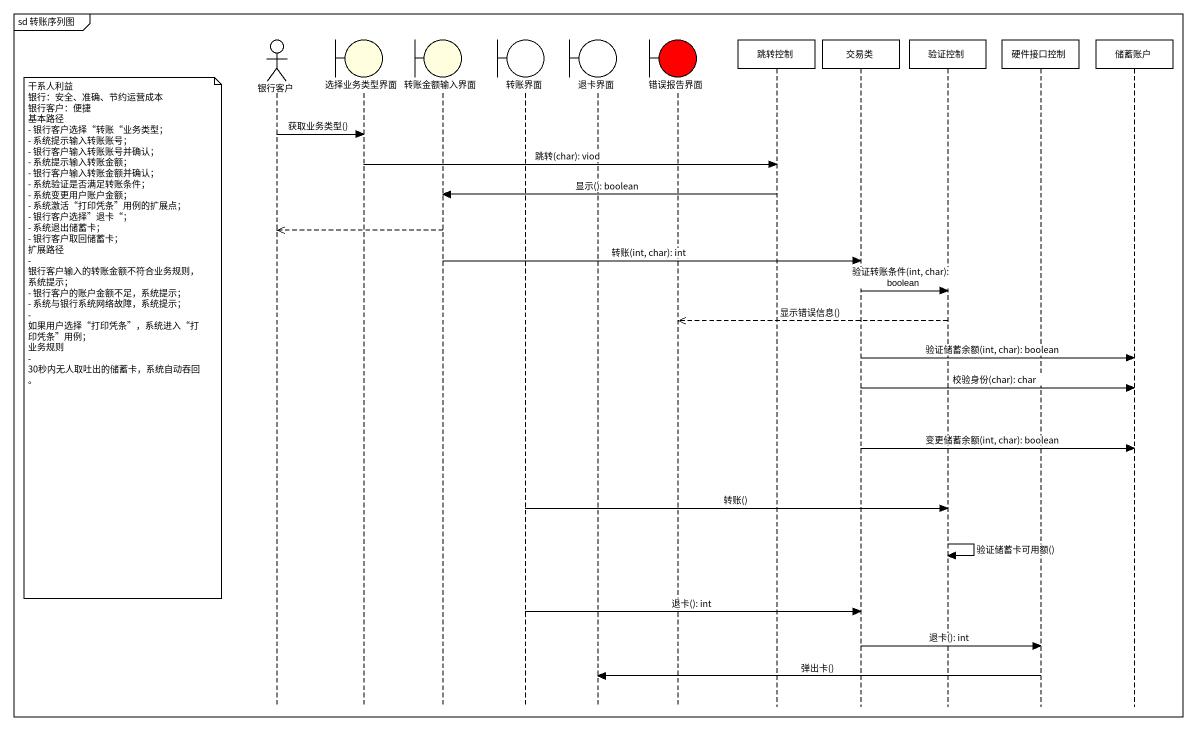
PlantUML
@startuml
mainframe sd 转账序列图
hide footbox
actor 银行客户
boundary 选择业务类型界面 #FFFFE0
boundary 转账金额输入界面 #FFFFE0
boundary 转账界面
boundary 退卡界面
boundary 错误报告界面 #FF0000
participant 跳转控制
participant 交易类
participant 验证控制
participant 硬件接口控制
participant 储蓄账户

银行客户 -> 选择业务类型界面 : 获取业务类型()
选择业务类型界面 -> 跳转控制 : 跳转(char): viod
跳转控制 -> 转账金额输入界面 : 显示(): boolean
转账金额输入界面 -->> 银行客户
转账金额输入界面 -> 交易类 : 转账(int, char): int
交易类 -> 验证控制 : 验证转账条件(int, char): boolean
验证控制 -->> 错误报告界面 : 显示错误信息()
note left of 银行客户
  干系人利益
  银行：安全、准确、节约运营成本
  银行客户：便捷
  基本路径
  - 银行客户选择“转账“业务类型；
  - 系统提示输入转账账号；
  - 银行客户输入转账账号并确认；
  - 系统提示输入转账金额；
  - 银行客户输入转账金额并确认；
  - 系统验证是否满足转账条件；
  - 系统变更用户账户金额；
  - 系统激活“打印凭条”用例的扩展点；
  - 银行客户选择”退卡“；
  - 系统退出储蓄卡；
  - 银行客户取回储蓄卡；
  扩展路径
  - 银行客户输入的转账金额不符合业务规则，系统提示；
  - 银行客户的账户金额不足，系统提示；
  - 系统与银行系统网络故障，系统提示；
  - 如果用户选择“打印凭条”，系统进入“打印凭条”用例；
  业务规则
  - 30秒内无人取吐出的储蓄卡，系统自动吞回。
end note
交易类 -> 储蓄账户 : 验证储蓄余额(int, char): boolean
交易类 -> 储蓄账户 : 校验身份(char): char
交易类 -> 储蓄账户 : 变更储蓄余额(int, char): boolean
转账界面 -> 验证控制 : 转账()
验证控制 -> 验证控制 : 验证储蓄卡可用额()
转账界面 -> 交易类 : 退卡(): int
交易类 -> 硬件接口控制 : 退卡(): int
硬件接口控制 -> 退卡界面 : 弹出卡()
@enduml
